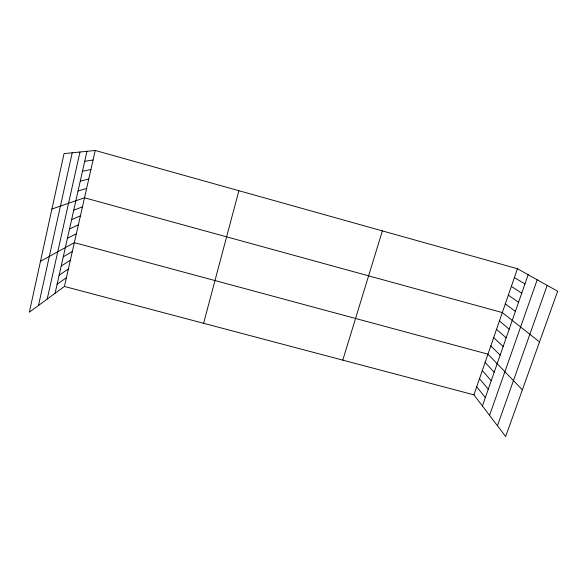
<?xml version="1.0" encoding="UTF-8"?>
<svg xmlns="http://www.w3.org/2000/svg" width="587" height="587" viewBox="0 0 587 587"><rect width="100%" height="100%" fill="white"/><g stroke="black" fill="none" stroke-linecap="round" stroke-linejoin="round"><path stroke-width="0.88" d="M38.485 305.489L72.201 152.789M47.209 299.084L79.971 152.011M55.075 293.302L86.957 151.307M64.416 286.449L95.226 150.47L517.441 268.729L557.65 291.24L505.664 436.53L473.922 394.853L64.416 286.449L29.35 312.196L64.042 153.611L95.226 150.47M203.608 323.29L238.887 190.709M342.779 360.139L382.372 230.896M473.922 394.853L517.441 268.729M482.419 406.006L528.161 274.731M489.558 415.376L537.193 279.786M497.446 425.729L547.194 285.385M57.108 284.247L66.382 277.761M59.155 275.156L68.356 269.044M61.202 266.014L70.345 260.283M63.264 256.827L72.34 251.478M40.481 261.31L74.344 242.636L487.958 354.174L522.371 389.834M67.424 238.322L76.354 233.751M69.515 229.003L78.379 224.821M71.614 219.641L80.412 215.855M73.727 210.227L82.451 206.844M51.92 209.016L84.499 197.79L502.311 312.577L539.512 341.928M78.049 190.98L86.627 188.42M80.258 181.134L88.762 178.998M82.481 171.243L90.904 169.54M84.711 161.3L93.054 160.031M514.388 277.585L524.947 283.954M511.35 286.39L521.748 293.14M508.32 295.158L518.563 302.276M505.312 303.89L515.401 311.367M499.42 320.972L509.2 329.153M496.536 329.329L506.17 337.848M493.667 337.642L503.154 346.506M490.805 345.926L500.153 355.128M485.126 362.377L494.188 372.246M482.309 370.551L491.224 380.743M479.498 378.688L488.274 389.203M476.703 386.789L485.339 397.626"/></g></svg>
